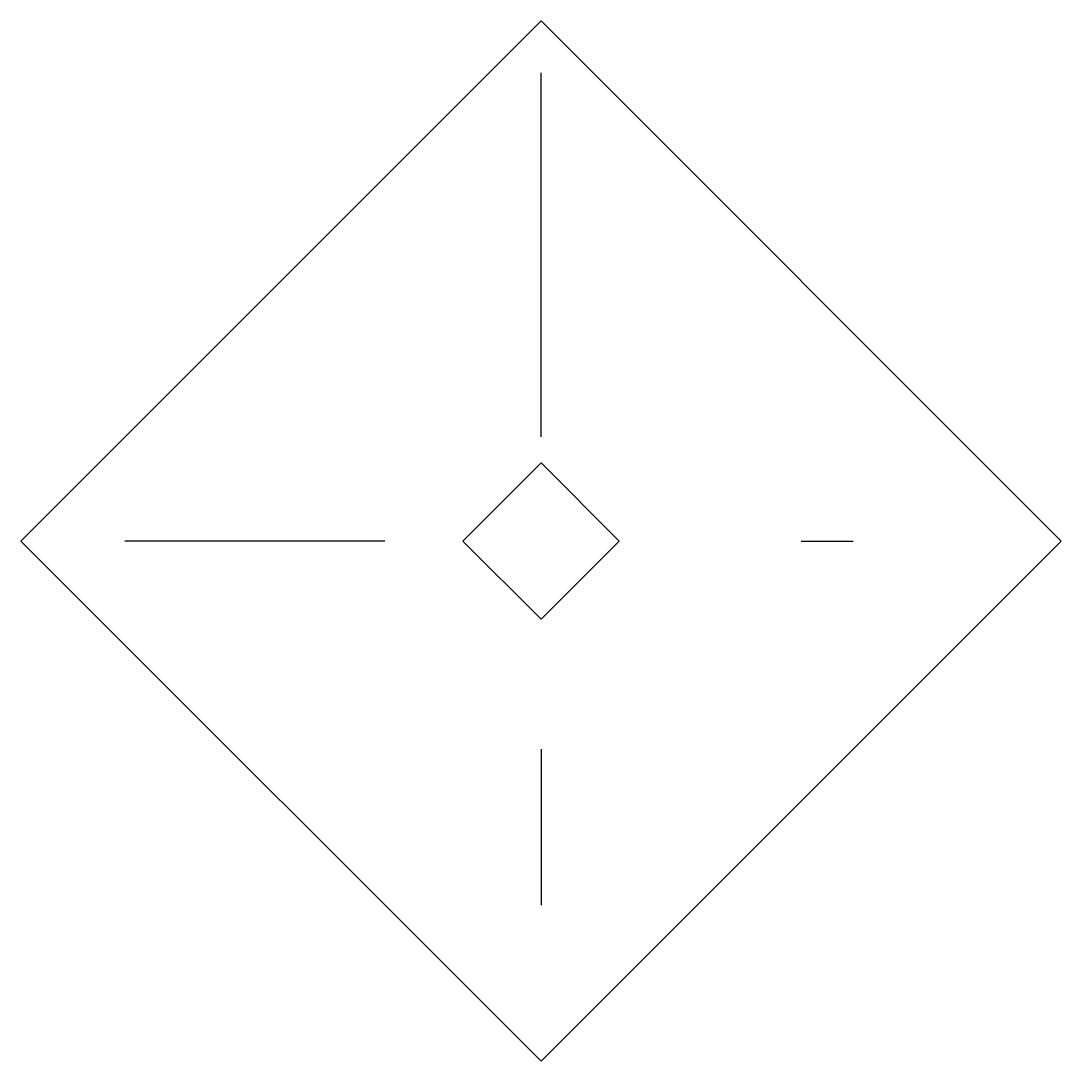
# Model space of a CAD drawing. Header units: millimetres. Extents: x 0 to 40, y 0 to 40.
import ezdxf

# ---------------------------------------------------------------- set-up
doc = ezdxf.new("R2010")
doc.units = ezdxf.units.MM
doc.layers.get('0').update_dxf_attribs({"lineweight": 25, "true_color": 0xffffff})

msp = doc.modelspace()

# ---------------------------------------------------------------- linework, layer by layer
for p, q in [((20, 40), (0, 20)), ((40, 20), (20, 40)), ((20, 24), (20, 38)), ((20, 23), (17, 20)), ((23, 20), (20, 23)), ((0, 20), (20, 0)), ((14, 20), (4, 20)), ((17, 20), (20, 17)), ((20, 17), (23, 20)), ((20, 0), (40, 20)), ((30, 20), (32, 20)), ((20, 12), (20, 6))]:
    msp.add_line(p, q)

doc.saveas('drawing.dxf')
